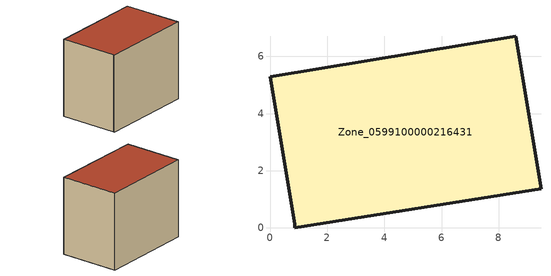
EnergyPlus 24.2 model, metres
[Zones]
Zone_0599100000216431
 floor ground (C_G): 0,5.29 8.6,6.71 9.48,1.37 0.87,0 0.86,0.13 z0
 wall outside (C_F): 0.87,0 9.48,1.37 8.6,6.71 0,5.29 0.86,0.13 0.87,0 z0:7.08
 roof outside (C_R): 8.6,6.71 0,5.29 0.86,0.13 0.87,0 9.48,1.37 z7.08
[BUILDING]
Pand.0599100000216431: North Axis=0; Terrain=City; Loads Convergence Tolerance Value=0.04; Temperature Convergence Tolerance Value=0.4; Solar Distribution=FullExterior; Maximum Number of Warmup Days=25; Minimum Number of Warmup Days=1
[Site:Location]
Rotterdam.The.Hague.AP_ZH_NLD Design_Conditions: Latitude=51.96; Longitude=4.45; Time Zone=1; Elevation=-4.5
[SITE:GROUNDTEMPERATURE:BUILDINGSURFACE]
18, 18, 18, 18, 18, 18, 18, 18, 18, 18, 18, 18
[MATERIAL] Thermal Absorptance=0.9; Solar Absorptance=0.7; Visible Absorptance=0.7
Name | Roughness | Thickness | Conductivity | Density | Specific Heat
G.TI.1946 | MediumSmooth | 0.15 | 1 | 540 | 1210
F.TI.1946 | Rough | 0.3 | 0.857143 | 1920 | 840
R.TI.1946 | MediumRough | 0.2 | 0.1 | 1500 | 1000
[CONSTRUCTION]
C_G: G.TI.1946
C_F: F.TI.1946
C_R: R.TI.1946
[ZONE]
Zone_0599100000216431: Type=1; Multiplier=1; Ceiling Height=Autocalculate; Volume=Autocalculate; Floor Area=autocalculate; Part of Total Floor Area=Yes
[ZONEINFILTRATION:DESIGNFLOWRATE]
Infil_Zone_0599100000216431: Zone or ZoneList or Space or SpaceList=Zone_0599100000216431; Schedule=AlwaysOn; Design Flow Rate Calculation Method=Flow/Area; Flow Rate per Floor Area=0.003; Constant Term Coefficient=1; Temperature Term Coefficient=0; Velocity Term Coefficient=0; Velocity Squared Term Coefficient=0
[HVACTEMPLATE:ZONE:IDEALLOADSAIRSYSTEM]
Zone_0599100000216431: Maximum Heating Supply Air Temperature=50; Minimum Cooling Supply Air Temperature=13; Maximum Heating Supply Air Humidity Ratio=0.0156; Minimum Cooling Supply Air Humidity Ratio=0.0077; Heating Limit=NoLimit; Cooling Limit=NoLimit; Dehumidification Control Type=ConstantSensibleHeatRatio; Cooling Sensible Heat Ratio=0.7; Dehumidification Setpoint=60; Humidification Control Type=None; Humidification Setpoint=30; Outdoor Air Method=None; Outdoor Air Flow Rate per Person=0.00944; Outdoor Air Flow Rate per Zone Floor Area=0; Outdoor Air Flow Rate per Zone=0; Demand Controlled Ventilation Type=None; Outdoor Air Economizer Type=NoEconomizer; Heat Recovery Type=None; Sensible Heat Recovery Effectiveness=0.7; Latent Heat Recovery Effectiveness=0.65
[ZONECONTROL:THERMOSTAT]
ThermostatControl_Zone_0599100000216431: Zone or ZoneList=Zone_0599100000216431; Control Type Schedule=DualSetpointControlType; Control 1=Thermostat_Zone_0599100000216431; Temperature Difference Between Cutout And Setpoint=0
[THERMOSTATSETPOINT:DUALSETPOINT]
Thermostat_Zone_0599100000216431: Heating Setpoint Temperature Schedule=HeatingSetpoint_Zone_0599100000216431; Cooling Setpoint Temperature Schedule=CoolingSetpoint_Zone_0599100000216431
[SCHEDULE:COMPACT]
HeatingSetpoint_Zone_0599100000216431: Through: 12/31, For: AllDays, Until: 24:00, 21
CoolingSetpoint_Zone_0599100000216431: Through: 12/31, For: AllDays, Until: 24:00, 24
DualSetpointControlType: Through: 12/31, For: AllDays, Until: 24:00, 4
AlwaysOn: Through: 12/31, For: AllDays, Until: 24:00, 1
